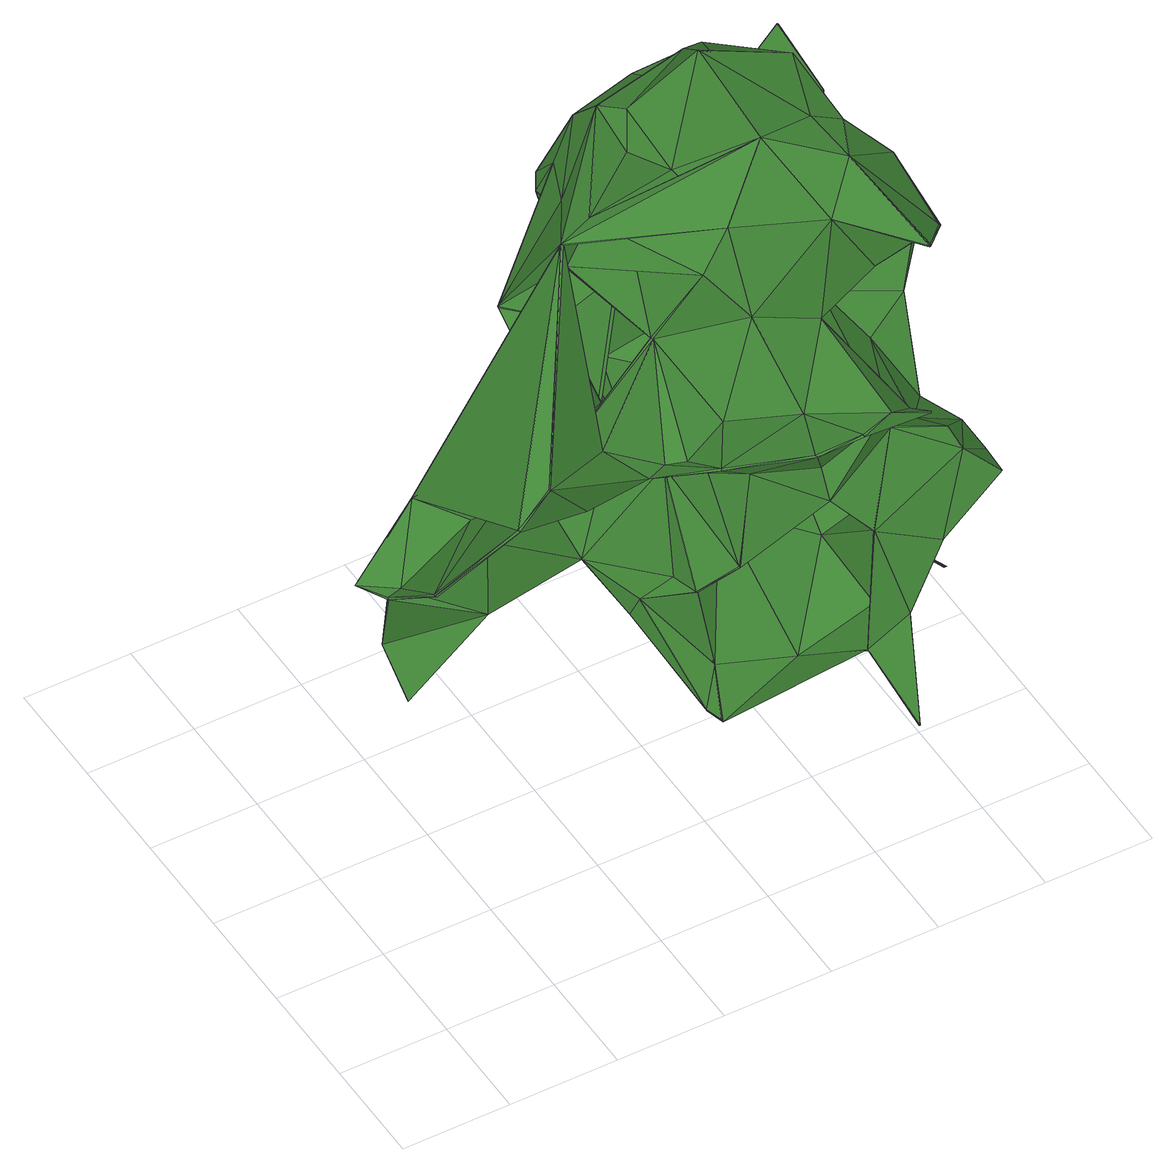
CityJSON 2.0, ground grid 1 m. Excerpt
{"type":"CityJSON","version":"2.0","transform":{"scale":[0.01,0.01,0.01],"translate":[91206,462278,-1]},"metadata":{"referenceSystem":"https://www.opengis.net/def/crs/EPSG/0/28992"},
"CityObjects":{
"tree1":{"type":"SolitaryVegetationObject","attributes":{"gtid":292,"crown_width_m":4.75,"crown_median_z":2.67,"trunk_H_m":3.25,"trunk_DBH_m":0.127,"trunk_radius_m":0.0633,"trunk_base_height_m":-0.58,"original_gtid":"297"},"geometry":[{"type":"Solid","lod":"3","boundaries":[[[[0,1,2]],[[3,4,5]],[[6,7,8]],[[9,10,11]],[[12,6,13]],[[12,13,14]],[[15,16,17]],[[18,19,20]],[[21,22,23]],[[24,25,26]],[[27,28,29]],[[27,29,30]],[[31,32,21]],[[33,34,20]],[[18,35,36]],[[37,38,39]],[[40,41,42]],[[43,22,21]],[[44,45,46]],[[47,48,49]],[[30,18,50]],[[51,20,34]],[[40,42,23]],[[40,23,52]],[[53,54,55]],[[56,57,3]],[[14,58,59]],[[3,5,60]],[[61,62,63]],[[53,64,54]],[[65,66,67]],[[68,69,70]],[[68,70,71]],[[72,73,54]],[[13,58,14]],[[40,74,75]],[[76,77,78]],[[78,36,76]],[[79,80,18]],[[42,81,82]],[[83,84,85]],[[86,87,88]],[[89,88,87]],[[90,91,92]],[[63,93,61]],[[94,48,47]],[[33,95,34]],[[10,96,30]],[[97,6,12]],[[98,99,100]],[[101,102,103]],[[102,101,104]],[[105,106,90]],[[20,107,18]],[[108,104,101]],[[96,109,110]],[[111,112,113]],[[30,114,27]],[[115,72,109]],[[110,109,72]],[[116,117,118]],[[117,90,118]],[[51,107,20]],[[99,119,100]],[[120,121,65]],[[122,123,124]],[[36,35,125]],[[126,127,118]],[[128,118,127]],[[100,103,129]],[[60,5,130]],[[131,132,133]],[[117,91,90]],[[134,135,98]],[[136,52,22]],[[52,23,22]],[[137,138,139]],[[53,55,140]],[[4,3,105]],[[71,141,142]],[[70,142,141]],[[70,141,71]],[[143,47,144]],[[34,145,51]],[[91,117,146]],[[147,91,146]],[[140,55,54]],[[148,149,150]],[[8,13,6]],[[36,125,151]],[[152,59,127]],[[58,127,59]],[[10,109,96]],[[10,115,109]],[[110,114,96]],[[96,114,30]],[[84,49,143]],[[153,26,154]],[[115,155,156]],[[19,18,36]],[[120,39,157]],[[158,129,159]],[[100,129,98]],[[159,104,158]],[[86,160,161]],[[3,60,162]],[[3,162,163]],[[95,164,34]],[[30,11,10]],[[165,84,166]],[[167,121,163]],[[151,168,36]],[[169,170,83]],[[126,118,171]],[[113,172,173]],[[91,174,92]],[[175,176,177]],[[178,176,175]],[[50,11,30]],[[75,95,41]],[[75,41,40]],[[130,4,162]],[[130,5,4]],[[179,180,181]],[[39,38,182]],[[183,184,11]],[[78,32,19]],[[185,94,143]],[[137,186,187]],[[188,1,154]],[[189,1,188]],[[168,190,189]],[[168,189,191]],[[192,193,134]],[[100,64,103]],[[18,28,79]],[[52,136,40]],[[194,3,195]],[[196,39,120]],[[102,104,159]],[[95,42,41]],[[45,148,177]],[[18,107,51]],[[171,127,126]],[[152,127,171]],[[143,49,185]],[[197,138,137]],[[170,198,83]],[[25,83,198]],[[78,19,36]],[[185,48,94]],[[72,199,200]],[[42,33,15]],[[42,15,201]],[[95,75,164]],[[74,170,169]],[[202,170,74]],[[43,203,22]],[[139,204,205]],[[131,133,190]],[[182,38,206]],[[207,191,208]],[[209,51,138]],[[51,145,138]],[[115,210,155]],[[30,28,18]],[[145,34,75]],[[49,48,185]],[[211,44,212]],[[211,212,186]],[[169,150,74]],[[136,22,213]],[[36,168,76]],[[214,2,1]],[[214,1,215]],[[18,216,50]],[[217,132,218]],[[128,58,13]],[[67,103,140]],[[108,103,67]],[[186,212,63]],[[160,89,151]],[[160,151,209]],[[98,135,99]],[[53,140,64]],[[184,219,9]],[[40,136,202]],[[50,86,161]],[[220,46,176]],[[178,220,176]],[[105,143,162]],[[22,203,213]],[[18,80,208]],[[208,80,135]],[[99,135,80]],[[79,99,80]],[[63,212,93]],[[140,103,64]],[[196,73,37]],[[101,103,108]],[[54,221,140]],[[159,103,102]],[[59,152,57]],[[110,72,222]],[[78,223,32]],[[43,223,224]],[[56,59,57]],[[225,134,193]],[[225,193,188]],[[92,143,105]],[[67,66,108]],[[92,105,90]],[[226,227,38]],[[211,205,44]],[[186,205,211]],[[197,187,228]],[[124,226,156]],[[105,162,4]],[[158,134,129]],[[114,229,27]],[[89,160,86]],[[65,230,231]],[[65,121,230]],[[230,232,231]],[[196,120,233]],[[127,58,128]],[[157,6,163]],[[157,163,120]],[[120,163,121]],[[124,161,228]],[[124,228,61]],[[222,234,64]],[[222,72,234]],[[68,89,35]],[[74,40,202]],[[65,221,233]],[[65,233,120]],[[167,162,144]],[[71,235,131]],[[94,47,143]],[[162,60,130]],[[162,167,163]],[[188,236,76]],[[142,235,71]],[[79,237,229]],[[178,238,220]],[[178,175,116]],[[208,35,18]],[[239,240,241]],[[240,239,93]],[[35,208,242]],[[196,37,39]],[[67,221,65]],[[67,140,221]],[[90,106,118]],[[8,7,206]],[[237,27,229]],[[237,28,27]],[[202,136,213]],[[224,202,213]],[[54,73,221]],[[196,221,73]],[[44,205,45]],[[139,205,137]],[[182,157,39]],[[182,7,157]],[[182,206,7]],[[6,157,7]],[[165,85,84]],[[75,74,243]],[[10,9,244]],[[245,113,178]],[[238,246,220]],[[118,247,116]],[[76,168,191]],[[177,176,46]],[[205,186,137]],[[207,76,191]],[[207,188,76]],[[208,191,242]],[[33,42,95]],[[151,125,209]],[[30,29,28]],[[186,62,187]],[[50,161,11]],[[169,147,150]],[[248,167,47]],[[20,19,249]],[[21,223,43]],[[175,147,146]],[[134,225,135]],[[24,250,25]],[[228,62,61]],[[47,49,250]],[[65,231,66]],[[108,66,231]],[[206,123,122]],[[76,198,77]],[[250,230,248]],[[153,24,26]],[[153,158,24]],[[159,129,103]],[[134,98,129]],[[72,200,73]],[[79,28,237]],[[188,251,225]],[[201,17,19]],[[15,17,201]],[[77,223,78]],[[47,250,248]],[[24,232,250]],[[91,147,169]],[[92,85,165]],[[210,10,244]],[[234,54,64]],[[31,21,23]],[[222,64,100]],[[196,233,221]],[[173,246,238]],[[173,238,178]],[[44,46,252]],[[85,169,253]],[[63,62,186]],[[128,254,118]],[[255,161,160]],[[148,45,204]],[[116,175,117]],[[10,210,115]],[[23,42,82]],[[82,31,23]],[[254,252,256]],[[254,256,111]],[[150,149,74]],[[224,213,203]],[[250,232,230]],[[169,174,91]],[[224,170,202]],[[43,224,203]],[[174,169,92]],[[158,192,134]],[[241,206,122]],[[241,122,124]],[[161,124,11]],[[212,240,93]],[[38,199,226]],[[124,61,241]],[[241,61,239]],[[239,61,93]],[[131,218,132]],[[116,245,178]],[[206,38,227]],[[97,194,257]],[[198,26,25]],[[3,57,105]],[[150,147,175]],[[198,76,236]],[[209,216,51]],[[83,253,169]],[[85,253,83]],[[209,258,160]],[[259,160,258]],[[234,72,54]],[[0,260,191]],[[189,133,215]],[[208,251,207]],[[19,81,201]],[[44,254,128]],[[44,252,254]],[[198,236,154]],[[261,74,149]],[[32,223,21]],[[170,223,77]],[[198,170,77]],[[255,228,161]],[[197,228,255]],[[262,69,263]],[[158,153,192]],[[154,192,153]],[[170,224,223]],[[264,132,2]],[[177,150,175]],[[171,118,106]],[[150,177,148]],[[198,154,26]],[[165,166,143]],[[143,92,165]],[[212,265,240]],[[212,44,265]],[[108,231,104]],[[232,104,231]],[[232,24,104]],[[158,104,24]],[[74,261,266]],[[145,266,261]],[[261,138,145]],[[261,149,148]],[[177,46,45]],[[25,267,83]],[[220,246,46]],[[82,81,31]],[[32,81,19]],[[113,173,178]],[[183,11,156]],[[154,236,188]],[[252,246,172]],[[46,246,252]],[[175,146,117]],[[57,106,105]],[[135,251,208]],[[47,167,144]],[[217,268,0]],[[0,189,188]],[[191,189,0]],[[2,132,217]],[[148,204,261]],[[145,243,266]],[[74,266,243]],[[142,263,179]],[[262,263,142]],[[190,89,71]],[[71,89,68]],[[197,137,187]],[[228,187,62]],[[180,131,181]],[[247,254,245]],[[173,172,246]],[[155,183,156]],[[118,254,247]],[[241,265,206]],[[215,133,264]],[[235,181,131]],[[240,265,241]],[[250,267,25]],[[250,49,267]],[[225,251,135]],[[97,257,6]],[[269,245,254]],[[42,201,81]],[[20,16,33]],[[168,270,190]],[[89,190,270]],[[205,204,45]],[[83,267,49]],[[83,49,84]],[[261,204,139]],[[0,188,193]],[[75,243,145]],[[84,143,166]],[[247,245,116]],[[169,85,92]],[[271,16,249]],[[152,106,57]],[[171,106,152]],[[100,119,222]],[[272,222,119]],[[271,19,17]],[[99,79,119]],[[272,119,79]],[[271,249,19]],[[14,97,12]],[[56,97,59]],[[3,97,56]],[[14,59,97]],[[172,113,112]],[[68,35,242]],[[242,191,260]],[[206,265,8]],[[13,265,128]],[[13,8,265]],[[138,261,139]],[[31,81,32]],[[151,89,270]],[[151,270,168]],[[255,259,197]],[[160,259,255]],[[269,113,245]],[[269,111,113]],[[273,69,260]],[[274,121,275]],[[274,275,248]],[[115,199,72]],[[68,260,69]],[[156,199,115]],[[128,265,44]],[[97,3,194]],[[248,275,167]],[[51,216,18]],[[272,79,229]],[[272,229,114]],[[86,276,87]],[[37,199,38]],[[226,199,156]],[[37,73,200]],[[244,219,155]],[[217,0,2]],[[121,167,275]],[[273,260,268]],[[269,254,111]],[[0,268,260]],[[216,87,276]],[[35,87,125]],[[133,132,264]],[[20,249,16]],[[189,190,133]],[[156,11,124]],[[68,242,260]],[[222,272,277]],[[218,131,268]],[[218,268,217]],[[268,180,263]],[[69,268,263]],[[273,268,69]],[[37,200,199]],[[179,263,180]],[[114,277,272]],[[114,110,277]],[[70,69,262]],[[222,277,110]],[[184,183,219]],[[131,180,268]],[[216,209,87]],[[124,123,226]],[[131,190,71]],[[123,206,227]],[[123,227,226]],[[179,278,142]],[[264,2,214]],[[264,214,215]],[[181,235,278]],[[181,278,179]],[[142,278,235]],[[3,257,195]],[[194,195,257]],[[11,184,9]],[[89,86,88]],[[89,87,35]],[[262,279,70]],[[70,279,142]],[[262,142,279]],[[15,33,16]],[[271,17,16]],[[230,274,248]],[[230,121,274]],[[143,144,162]],[[111,256,112]],[[244,9,219]],[[50,276,86]],[[216,276,50]],[[183,155,219]],[[252,172,256]],[[172,112,256]],[[209,125,87]],[[193,1,0]],[[192,1,193]],[[154,1,192]],[[189,215,1]],[[6,257,163]],[[163,257,3]],[[197,258,138]],[[259,258,197]],[[209,138,258]],[[207,251,188]],[[155,210,244]],[[34,164,75]],[[280,281,282]],[[280,282,283]],[[283,282,284]],[[283,284,285]],[[282,281,286]],[[282,286,284]],[[284,286,287]],[[284,287,285]],[[286,281,288]],[[286,288,287]],[[287,288,289]],[[287,289,285]],[[288,281,290]],[[288,290,289]],[[289,290,291]],[[289,291,285]],[[290,281,292]],[[290,292,291]],[[291,292,293]],[[291,293,285]],[[292,281,294]],[[292,294,293]],[[293,294,295]],[[293,295,285]],[[294,281,296]],[[294,296,295]],[[295,296,297]],[[295,297,285]],[[296,281,298]],[[296,298,297]],[[297,298,299]],[[297,299,285]],[[298,281,300]],[[298,300,299]],[[299,300,301]],[[299,301,285]],[[300,281,302]],[[300,302,301]],[[301,302,303]],[[301,303,285]],[[302,281,304]],[[302,304,303]],[[303,304,305]],[[303,305,285]],[[304,281,306]],[[304,306,305]],[[305,306,307]],[[305,307,285]],[[306,281,308]],[[306,308,307]],[[307,308,309]],[[307,309,285]],[[308,281,310]],[[308,310,309]],[[309,310,311]],[[309,311,285]],[[310,281,312]],[[310,312,311]],[[311,312,313]],[[311,313,285]],[[312,281,314]],[[312,314,313]],[[313,314,315]],[[313,315,285]],[[314,281,316]],[[314,316,315]],[[315,316,317]],[[315,317,285]],[[316,281,318]],[[316,318,317]],[[317,318,319]],[[317,319,285]],[[318,281,320]],[[318,320,319]],[[319,320,321]],[[319,321,285]],[[320,281,322]],[[320,322,321]],[[321,322,323]],[[321,323,285]],[[322,281,324]],[[322,324,323]],[[323,324,325]],[[323,325,285]],[[324,281,326]],[[324,326,325]],[[325,326,327]],[[325,327,285]],[[326,281,328]],[[326,328,327]],[[327,328,329]],[[327,329,285]],[[328,281,280]],[[328,280,329]],[[329,280,283]],[[329,283,285]]]]}]}
},
"vertices":[
[361,336,438],[338,351,323],[420,341,352],[537,183,165],[537,183,163],[571,179,126],[583,173,292],[531,161,330],[545,131,339],[509,97,589],[484,183,630],[458,167,585],[590,146,278],[552,118,321],[585,112,285],[72,215,311],[77,149,368],[85,217,313],[256,253,585],[124,265,355],[131,109,447],[156,345,241],[147,284,187],[99,270,198],[384,385,273],[339,353,276],[338,354,277],[370,271,597],[286,259,595],[374,189,602],[418,211,660],[127,286,298],[128,287,300],[76,148,367],[132,107,446],[267,265,544],[177,238,388],[580,244,447],[497,251,414],[562,229,400],[157,200,262],[85,216,312],[72,214,309],[191,343,223],[423,110,333],[335,102,309],[335,104,309],[422,278,172],[416,314,120],[420,278,172],[373,187,601],[164,113,472],[101,232,165],[566,436,524],[573,374,498],[567,436,523],[521,99,252],[465,108,198],[521,97,252],[521,98,251],[573,180,125],[452,62,459],[423,57,453],[423,55,452],[506,404,516],[514,349,364],[446,421,323],[475,381,414],[352,293,520],[377,317,514],[372,271,595],[397,197,515],[518,299,557],[532,312,469],[243,198,283],[148,186,360],[259,271,372],[189,265,331],[172,279,336],[360,373,588],[313,349,525],[60,243,306],[85,217,311],[289,253,249],[395,234,254],[341,164,178],[349,185,561],[268,264,545],[328,272,559],[321,221,474],[395,114,167],[303,101,164],[340,163,176],[494,70,431],[418,315,119],[78,147,366],[474,227,643],[555,138,271],[346,445,459],[361,412,544],[438,449,521],[486,479,359],[467,475,375],[477,434,445],[446,422,321],[457,128,178],[430,61,202],[163,115,472],[495,469,347],[503,225,627],[501,301,638],[520,182,302],[466,222,356],[449,220,282],[426,324,659],[542,212,581],[395,114,169],[306,81,167],[429,61,204],[441,384,565],[565,271,334],[557,307,313],[464,101,413],[417,163,434],[449,168,477],[200,170,420],[445,5,158],[477,75,209],[457,97,293],[410,443,434],[571,180,125],[447,224,441],[483,284,368],[402,219,369],[344,442,441],[338,404,508],[150,270,188],[322,111,417],[274,144,404],[317,123,407],[553,426,474],[375,189,600],[468,257,603],[421,276,172],[521,262,216],[220,150,389],[305,82,169],[302,101,166],[302,117,285],[297,145,281],[276,162,252],[232,197,419],[478,77,208],[357,364,317],[336,352,323],[542,137,562],[503,174,504],[565,209,297],[374,460,344],[436,471,383],[322,219,474],[385,170,509],[537,185,163],[551,239,228],[147,187,362],[342,163,178],[457,178,219],[522,264,216],[263,236,395],[274,175,225],[256,250,267],[445,6,157],[425,126,358],[402,217,367],[305,151,191],[323,123,188],[299,145,279],[304,118,283],[374,204,270],[494,298,548],[491,311,463],[500,270,499],[529,226,366],[540,137,562],[509,98,587],[417,314,118],[383,62,443],[382,64,444],[295,324,422],[315,289,347],[385,224,424],[295,322,423],[393,395,382],[359,338,438],[534,201,281],[522,241,237],[590,257,427],[323,112,418],[288,271,320],[506,243,516],[502,269,499],[58,243,308],[196,273,250],[226,333,190],[334,103,310],[354,120,390],[493,132,365],[253,346,436],[252,346,438],[242,163,435],[541,138,563],[423,124,359],[463,99,412],[227,331,190],[357,362,317],[333,271,302],[258,252,584],[450,347,416],[490,289,389],[510,98,587],[306,208,300],[548,349,437],[470,393,588],[195,275,252],[228,332,192],[344,334,472],[459,206,464],[448,222,440],[402,116,437],[372,345,602],[482,332,316],[450,402,305],[437,388,284],[522,269,400],[505,402,515],[451,205,492],[313,290,346],[357,320,582],[336,228,346],[495,72,431],[485,88,424],[485,89,425],[314,347,524],[231,235,323],[510,99,589],[455,178,221],[332,150,380],[463,108,200],[469,277,238],[158,195,382],[431,338,255],[254,347,437],[424,112,333],[275,175,226],[457,99,293],[356,166,409],[492,132,363],[550,238,228],[295,155,400],[312,148,401],[353,305,472],[294,155,398],[413,345,551],[446,348,546],[438,299,299],[492,131,364],[276,206,401],[391,265,269],[444,340,445],[521,148,287],[276,206,403],[149,214,361],[444,378,606],[379,339,485],[485,251,332],[522,242,238],[286,258,593],[446,338,635],[504,242,517],[446,336,633],[381,252,42],[375,252,42],[381,254,42],[381,244,367],[381,246,367],[375,244,367],[380,255,42],[380,247,367],[379,257,42],[379,249,367],[378,258,42],[378,250,367],[376,258,42],[376,250,367],[375,258,42],[374,250,367],[373,258,42],[373,250,367],[372,257,42],[371,249,367],[371,256,42],[370,248,367],[369,255,42],[369,247,367],[369,253,42],[368,246,367],[369,252,42],[368,244,367],[369,250,42],[369,242,367],[370,249,42],[369,241,367],[371,247,42],[370,239,367],[372,246,42],[372,239,366],[374,246,42],[373,238,366],[375,246,42],[375,238,366],[377,246,42],[376,238,366],[378,247,42],[378,239,367],[380,248,42],[379,240,367],[381,249,42],[380,241,367],[381,251,42],[381,242,367]
]}
